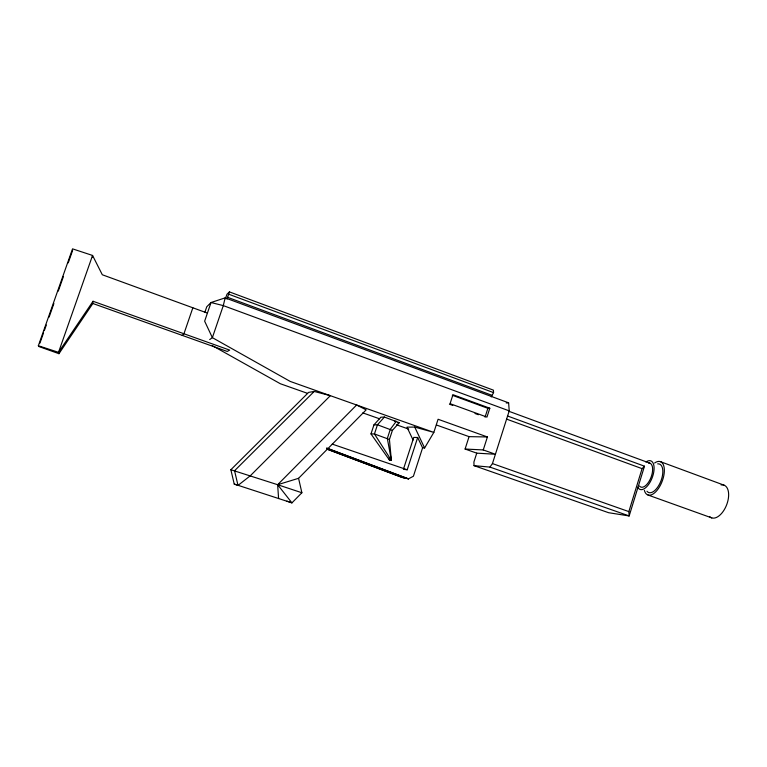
<?xml version="1.0" encoding="UTF-8"?>
<svg xmlns="http://www.w3.org/2000/svg" width="767" height="767" viewBox="0 0 767 767"><rect width="100%" height="100%" fill="white"/><g stroke="black" fill="none" stroke-linecap="round" stroke-linejoin="round"><path stroke-width="1.15" d="M92.443 257.463L92.558 255.449L72.539 248.853L38.35 345.744L38.743 346.483L58.944 353.683L92.855 303.492L93.028 301.268L229.678 350.107L227.224 351.439L92.855 303.492M226.984 299.111L229.438 291.901L493.421 390.154L493.564 392.608L491.254 396.932M483.258 449.941L487.409 436.96L469.059 436.644L465.09 449.031L483.258 449.941L495.415 454.256L476.748 453.153L473.901 462.06L474.035 465.646L489.94 467.093L492.443 463.584L509.221 410.872L508.626 402.838L225.143 297.874L223.293 305.611L212.373 337.653L209.679 339.58M225.364 298.756L226.994 294.212L229.438 291.901M474.035 465.646L608.614 512.711L629.17 515.942L628.854 511.608L642.075 468.647L644.481 466.192L507.466 415.963M644.481 466.192L629.17 515.942L489.94 467.093M485.051 417.162L487.879 408.322L489.806 408.217L486.959 417.095L450.076 403.663L452.961 394.698L489.806 408.217M403.404 469.308L413.758 437.411L417.679 437.497L422.588 447.87L413.413 476.23L408.418 478.857L400.901 477.026L327.193 449.184L404.602 478.282M404.362 469.423L407.219 469.778L417.679 437.497M389.435 439.472L392.397 430.373L399.291 422.684L384.411 417.056L380.854 417.21L373.96 424.86L370.988 433.911L389.559 460.248L391.391 460.421L389.435 439.472L374.449 433.959L370.988 433.911M204.827 312.409L206.754 306.771L211.021 302.524L225.143 297.874M192.853 307.778L183.946 333.76L182.239 335.39M59.74 351.439L58.944 353.683L58.522 352.331L92.558 255.449L102.308 274.759L206.764 312.859M39.942 343.089L43.527 332.926M44.323 330.663L46.317 325.016M49.107 317.107L53.891 303.54M58.273 291.115L63.46 276.427M68.244 262.86L72.625 250.435M422.588 447.87L424.611 447.976L433.834 432.396L438.082 419.261L487.409 436.96M93.028 301.268L58.522 352.331L38.35 345.744M384.411 417.056L377.45 424.793L374.449 433.959L391.391 460.421L387.325 438.456L390.307 429.319L396.29 421.265L394.449 421.313M278.594 498.56L277.644 484.715L356.626 404.995L366.156 409.856L298.574 478.311L301.882 492.75L291.939 502.874L234.223 484.063L230.867 469.74L308.66 392.368L314.202 391.438L330.347 395.676L250.31 475.77L238 485.415L234.223 484.063M314.202 391.438L234.568 470.737L238 485.415M298.574 478.311L277.644 484.715L230.867 469.74M506.239 402.991L508.626 402.838M397.421 422.722L399.291 422.684M373.96 424.86L377.45 424.793L392.397 430.373M509.221 410.872L223.293 305.611L211.021 302.524L204.645 321.181L212.373 337.653L290.242 381.439L433.834 432.396L414.726 427.075L406.98 427.142L413.087 440.037M301.882 492.75L277.644 484.715L291.939 502.874L286.906 501.119M332.245 444.112L407.219 469.778M492.443 463.584L628.854 511.608M307.404 393.308L280.358 383.749L212.277 345.601M362.829 412.895L379.627 418.83M396.424 424.765L408.744 429.117M465.09 449.031L476.748 453.153M436.404 424.985L469.059 436.644M648.01 495.022L711.766 517.898M506.603 419.118L642.075 468.647M449.433 404.19L452.77 405.407M475.032 413.509L478.368 414.726M452.309 395.273L487.879 408.322M508.895 411.294L649.994 463.21M227.598 297.308L491.8 395.235M660.502 461.686L724.125 485.195M228.882 294.269L493.564 392.608M414.726 427.075L424.611 447.976M388.946 457.937L389.559 460.248M657.693 463.862A15.235 7.344 -69.1 0 1 660.847 481.187A15.235 7.344 -69.1 0 1 646.964 491.235M645.91 462.031A15.273 7.239 -69.2 0 1 652.727 476.202A15.273 7.239 -69.2 0 1 637.751 487.218M648.451 463.028A12.78 6.059 -69.2 0 1 650.962 477.525A12.78 6.059 -69.2 0 1 639.457 486.01M654.606 463.009A17.804 8.581 -69.1 0 1 664.327 469.366A17.804 8.581 -69.1 0 1 656.025 491.522A17.804 8.581 -69.1 0 1 644.376 490.343M721.105 484.936A17.478 9.453 -68.8 0 1 726.905 504.14A17.478 9.453 -68.8 0 1 709.724 516.661M408.418 478.857L326.771 448.139L408.418 478.857"/></g></svg>
